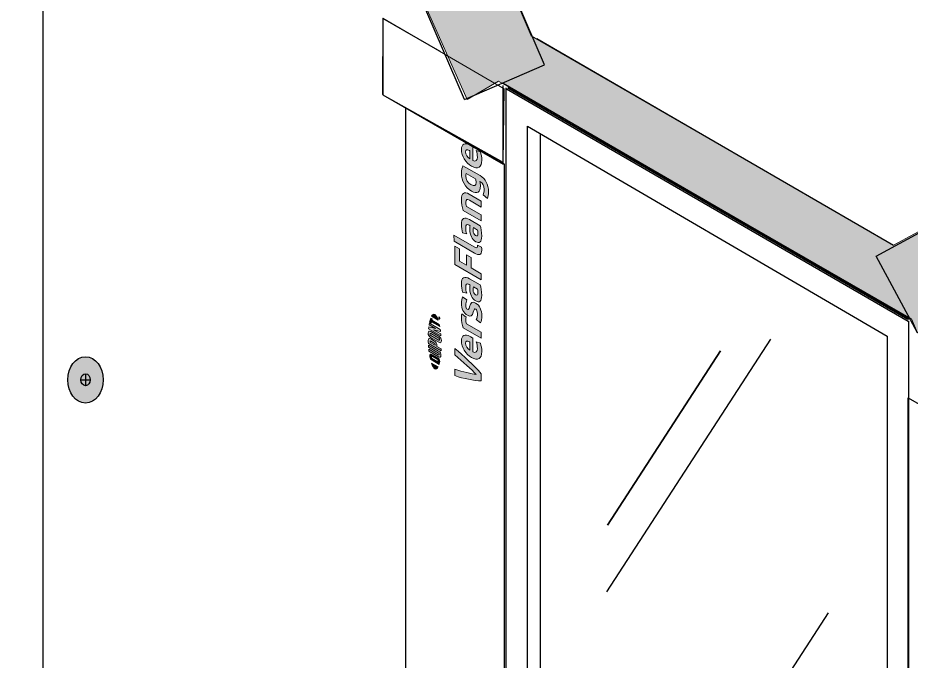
# Model space of a CAD drawing. Header units: inches. Extents: x -20.7 to 76.3, y -55.2 to 19.1.
# Drawn here: x 58.955 to 61.516, y -28.383 to -26.539 of the extents above; entities that cross this region are included whole.
import ezdxf

# ---------------------------------------------------------------- set-up
doc = ezdxf.new("R2010")
doc.units = ezdxf.units.IN
doc.header["$MEASUREMENT"] = 0
for name, pattern in [('AI-Linetype-0', [1.199738, 0.599869, -0.119974, 0.119974, -0.119974, 0.119974, -0.119974]), ('AI-Linetype-1', [1.199738, 0.599869, -0.119974, 0.119974, -0.119974, 0.119974, -0.119974]), ('AI-Linetype-42', [0.375113, 0.250075, -0.125038])]:
    doc.linetypes.add(name, pattern=pattern)
for name, color, linetype, lineweight in [('.ATI-HATCH', 7, 'Continuous', 0), ('G-ANNO-TTLB', 7, 'Continuous', 0), ('TYVEK', 7, 'Continuous', 0), ('wall scratch', 7, 'Continuous', 0)]:
    doc.layers.add(name, color=color, linetype=linetype, lineweight=lineweight)

# ---------------------------------------------------------------- blocks, each defined once
blk = doc.blocks.new('Block_51')
at = {"layer": 'TYVEK', "color": 2, "lineweight": 25, "true_color": 0xffff00}
for points in [[(60.1446, -26.6158)], [(61.7338, -27.5352)]]:
    blk.add_lwpolyline(points, dxfattribs=at)
blk = doc.blocks.new('Block_52')
at = {"layer": 'TYVEK', "color": 2, "lineweight": 25, "true_color": 0xffff00}
blk.add_lwpolyline([(60.3471, -26.998)], dxfattribs=at)
blk = doc.blocks.new('Block_53')
at = {"layer": 'TYVEK', "color": 1, "lineweight": 25, "true_color": 0xff0000}
blk.add_lwpolyline([(60.3499, -26.6633)], dxfattribs=at)
blk = doc.blocks.new('Block_56')
at = {"layer": 'TYVEK', "true_color": 0x18467f, "transparency": 33554687}
h = blk.add_hatch(color=156, dxfattribs=at)
h.dxf.hatch_style = 2
edge = h.paths.add_edge_path()
edge.add_spline(control_points=[(60.1403, -27.4141), (60.1405, -27.4128), (60.1408, -27.4115), (60.1411, -27.4103), (60.1411, -27.4103), (60.1646, -27.4238), (60.1646, -27.4238), (60.1643, -27.4224), (60.1637, -27.4197), (60.1633, -27.4178), (60.1633, -27.4178), (60.1422, -27.4056), (60.1422, -27.4056), (60.1425, -27.4042), (60.1429, -27.403), (60.1432, -27.4019), (60.1432, -27.4019), (60.1387, -27.3992), (60.1387, -27.3992), (60.1374, -27.4027), (60.1363, -27.4066), (60.1354, -27.4113), (60.1354, -27.4113), (60.1403, -27.4141), (60.1403, -27.4141)], knot_values=[0, 0, 0, 0, 1, 1, 1, 2, 2, 2, 3, 3, 3, 4, 4, 4, 5, 5, 5, 6, 6, 6, 7, 7, 7, 8, 8, 8, 8], degree=3, periodic=0)
h = blk.add_hatch(color=156, dxfattribs=at)
h.dxf.hatch_style = 2
edge = h.paths.add_edge_path()
edge.add_spline(control_points=[(60.1503, -27.389), (60.1538, -27.391), (60.1571, -27.3967), (60.1599, -27.4051), (60.1599, -27.4051), (60.1409, -27.3942), (60.1409, -27.3942), (60.1437, -27.389), (60.1469, -27.387), (60.1503, -27.389)], knot_values=[0, 0, 0, 0, 1, 1, 1, 2, 2, 2, 3, 3, 3, 3], degree=3, periodic=0)
edge.add_line((60.1503, -27.389), (60.1503, -27.389))
h = blk.add_hatch(color=156, dxfattribs=at)
h.dxf.hatch_style = 2
edge = h.paths.add_edge_path()
edge.add_spline(control_points=[(60.1618, -27.3987), (60.1618, -27.3987), (60.1618, -27.3981), (60.1618, -27.3981), (60.1618, -27.3981), (60.1631, -27.3979), (60.1631, -27.3979), (60.1631, -27.3979), (60.1618, -27.3962), (60.1618, -27.3962), (60.1618, -27.3962), (60.1618, -27.3956), (60.1618, -27.3956), (60.1618, -27.3956), (60.1645, -27.3972), (60.1645, -27.3972), (60.1645, -27.3972), (60.1645, -27.3977), (60.1645, -27.3977), (60.1645, -27.3977), (60.1626, -27.3966), (60.1626, -27.3966), (60.1626, -27.3966), (60.1639, -27.3983), (60.1639, -27.3983), (60.1639, -27.3983), (60.1639, -27.3984), (60.1639, -27.3984), (60.1639, -27.3984), (60.1626, -27.3986), (60.1626, -27.3986), (60.1626, -27.3986), (60.1645, -27.3997), (60.1645, -27.3997), (60.1645, -27.3997), (60.1645, -27.4003), (60.1645, -27.4003), (60.1645, -27.4003), (60.1618, -27.3987), (60.1618, -27.3987)], knot_values=[0, 0, 0, 0, 1, 1, 1, 2, 2, 2, 3, 3, 3, 4, 4, 4, 5, 5, 5, 6, 6, 6, 7, 7, 7, 8, 8, 8, 9, 9, 9, 10, 10, 10, 11, 11, 11, 12, 12, 12, 13, 13, 13, 13], degree=3, periodic=0)
edge = h.paths.add_edge_path()
edge.add_spline(control_points=[(60.1622, -27.4013), (60.1622, -27.4013), (60.1622, -27.4022), (60.1622, -27.4022), (60.1622, -27.4022), (60.1618, -27.4019), (60.1618, -27.4019), (60.1618, -27.4019), (60.1618, -27.3994), (60.1618, -27.3994), (60.1618, -27.3994), (60.1622, -27.3997), (60.1622, -27.3997), (60.1622, -27.3997), (60.1622, -27.4007), (60.1622, -27.4007), (60.1622, -27.4007), (60.1645, -27.402), (60.1645, -27.402), (60.1645, -27.402), (60.1645, -27.4026), (60.1645, -27.4026), (60.1645, -27.4026), (60.1622, -27.4013), (60.1622, -27.4013)], knot_values=[0, 0, 0, 0, 1, 1, 1, 2, 2, 2, 3, 3, 3, 4, 4, 4, 5, 5, 5, 6, 6, 6, 7, 7, 7, 8, 8, 8, 8], degree=3, periodic=0)
h = blk.add_hatch(color=156, dxfattribs=at)
h.dxf.hatch_style = 2
edge = h.paths.add_edge_path()
edge.add_spline(control_points=[(60.152, -27.4289), (60.152, -27.4289), (60.1333, -27.4247), (60.1333, -27.4247), (60.1331, -27.4264), (60.1329, -27.4284), (60.1327, -27.43), (60.1327, -27.43), (60.1681, -27.4504), (60.1681, -27.4504), (60.168, -27.4492), (60.1677, -27.446), (60.1675, -27.4444), (60.1675, -27.4444), (60.1467, -27.4328), (60.1467, -27.4328), (60.1467, -27.4328), (60.1667, -27.4374), (60.1667, -27.4374), (60.1665, -27.4358), (60.1662, -27.4334), (60.1659, -27.4319), (60.1659, -27.4319), (60.1349, -27.4139), (60.1349, -27.4139), (60.1346, -27.4153), (60.1342, -27.4177), (60.134, -27.4189), (60.134, -27.4189), (60.152, -27.4289), (60.152, -27.4289)], knot_values=[0, 0, 0, 0, 1, 1, 1, 2, 2, 2, 3, 3, 3, 4, 4, 4, 5, 5, 5, 6, 6, 6, 7, 7, 7, 8, 8, 8, 9, 9, 9, 10, 10, 10, 10], degree=3, periodic=0)
h = blk.add_hatch(color=156, dxfattribs=at)
h.dxf.hatch_style = 2
edge = h.paths.add_edge_path()
edge.add_spline(control_points=[(60.1619, -27.4571), (60.1633, -27.4579), (60.1641, -27.4589), (60.1642, -27.461), (60.1642, -27.4632), (60.1634, -27.4634), (60.1619, -27.4625), (60.1619, -27.4625), (60.1389, -27.4492), (60.1389, -27.4492), (60.1374, -27.4484), (60.1366, -27.4473), (60.1366, -27.4452), (60.1367, -27.4431), (60.1375, -27.443), (60.1389, -27.4438), (60.1389, -27.4438), (60.1619, -27.4571), (60.1619, -27.4571)], knot_values=[0, 0, 0, 0, 1, 1, 1, 2, 2, 2, 3, 3, 3, 4, 4, 4, 5, 5, 5, 6, 6, 6, 6], degree=3, periodic=0)
edge = h.paths.add_edge_path()
edge.add_spline(control_points=[(60.1315, -27.4422), (60.1313, -27.4475), (60.1334, -27.452), (60.1382, -27.4548), (60.1382, -27.4548), (60.1623, -27.4688), (60.1623, -27.4688), (60.1674, -27.4717), (60.1695, -27.47), (60.1693, -27.464), (60.1691, -27.4582), (60.1672, -27.4542), (60.1618, -27.451), (60.1618, -27.451), (60.1388, -27.4377), (60.1388, -27.4377), (60.1336, -27.4347), (60.1317, -27.4364), (60.1315, -27.4422)], knot_values=[0, 0, 0, 0, 1, 1, 1, 2, 2, 2, 3, 3, 3, 4, 4, 4, 5, 5, 5, 6, 6, 6, 6], degree=3, periodic=0)
edge.add_line((60.1315, -27.4422), (60.1315, -27.4422))
h = blk.add_hatch(color=156, dxfattribs=at)
h.dxf.hatch_style = 2
edge = h.paths.add_edge_path()
edge.add_spline(control_points=[(60.149, -27.4708), (60.1506, -27.4718), (60.1514, -27.4729), (60.1514, -27.4753), (60.1514, -27.4753), (60.1514, -27.4774), (60.1514, -27.4774), (60.1514, -27.4774), (60.1369, -27.469), (60.1369, -27.469), (60.1368, -27.468), (60.1368, -27.4675), (60.1368, -27.467), (60.1368, -27.4643), (60.1377, -27.4643), (60.1393, -27.4652), (60.1393, -27.4652), (60.149, -27.4708), (60.149, -27.4708)], knot_values=[0, 0, 0, 0, 1, 1, 1, 2, 2, 2, 3, 3, 3, 4, 4, 4, 5, 5, 5, 6, 6, 6, 6], degree=3, periodic=0)
edge = h.paths.add_edge_path()
edge.add_spline(control_points=[(60.1317, -27.4636), (60.1317, -27.4647), (60.1318, -27.4685), (60.132, -27.4721), (60.132, -27.4721), (60.1688, -27.4933), (60.1688, -27.4933), (60.1689, -27.4922), (60.169, -27.4892), (60.1691, -27.4875), (60.1691, -27.4875), (60.1565, -27.4803), (60.1565, -27.4803), (60.1565, -27.4803), (60.1565, -27.478), (60.1565, -27.478), (60.1565, -27.4718), (60.1541, -27.4678), (60.1494, -27.4651), (60.1494, -27.4651), (60.1386, -27.4588), (60.1386, -27.4588), (60.134, -27.4562), (60.1317, -27.4577), (60.1317, -27.4636)], knot_values=[0, 0, 0, 0, 1, 1, 1, 2, 2, 2, 3, 3, 3, 4, 4, 4, 5, 5, 5, 6, 6, 6, 7, 7, 7, 8, 8, 8, 8], degree=3, periodic=0)
edge.add_line((60.1317, -27.4636), (60.1317, -27.4636))
h = blk.add_hatch(color=156, dxfattribs=at)
h.dxf.hatch_style = 2
edge = h.paths.add_edge_path()
edge.add_spline(control_points=[(60.161, -27.4994), (60.1625, -27.5002), (60.1634, -27.5014), (60.1632, -27.5033), (60.163, -27.5052), (60.1622, -27.5053), (60.1605, -27.5043), (60.1605, -27.5043), (60.1331, -27.4885), (60.1331, -27.4885), (60.1333, -27.49), (60.1336, -27.4932), (60.1338, -27.4946), (60.1338, -27.4946), (60.1615, -27.5106), (60.1615, -27.5106), (60.1659, -27.5131), (60.1676, -27.5117), (60.1682, -27.5062), (60.1687, -27.5012), (60.1664, -27.4966), (60.1615, -27.4937), (60.1615, -27.4937), (60.1322, -27.4768), (60.1322, -27.4768), (60.1323, -27.478), (60.1326, -27.4818), (60.1327, -27.483), (60.1327, -27.483), (60.161, -27.4994), (60.161, -27.4994)], knot_values=[0, 0, 0, 0, 1, 1, 1, 2, 2, 2, 3, 3, 3, 4, 4, 4, 5, 5, 5, 6, 6, 6, 7, 7, 7, 8, 8, 8, 9, 9, 9, 10, 10, 10, 10], degree=3, periodic=0)
h = blk.add_hatch(color=156, dxfattribs=at)
h.dxf.hatch_style = 2
edge = h.paths.add_edge_path()
edge.add_spline(control_points=[(60.1581, -27.5182), (60.1596, -27.5191), (60.16, -27.5203), (60.16, -27.5215), (60.16, -27.5225), (60.1597, -27.5237), (60.1595, -27.5248), (60.1595, -27.5248), (60.1413, -27.5143), (60.1413, -27.5143), (60.1411, -27.5129), (60.1408, -27.5113), (60.1408, -27.5104), (60.1408, -27.5092), (60.1412, -27.5085), (60.1427, -27.5093), (60.1427, -27.5093), (60.1581, -27.5182), (60.1581, -27.5182)], knot_values=[0, 0, 0, 0, 1, 1, 1, 2, 2, 2, 3, 3, 3, 4, 4, 4, 5, 5, 5, 6, 6, 6, 6], degree=3, periodic=0)
edge = h.paths.add_edge_path()
edge.add_spline(control_points=[(60.136, -27.5069), (60.136, -27.5088), (60.1365, -27.5118), (60.1378, -27.5174), (60.1378, -27.5174), (60.163, -27.532), (60.163, -27.532), (60.1641, -27.5283), (60.1648, -27.5254), (60.1648, -27.5235), (60.1648, -27.5191), (60.1625, -27.5154), (60.1587, -27.5132), (60.1587, -27.5132), (60.1421, -27.5036), (60.1421, -27.5036), (60.1383, -27.5014), (60.136, -27.5025), (60.136, -27.5069)], knot_values=[0, 0, 0, 0, 1, 1, 1, 2, 2, 2, 3, 3, 3, 4, 4, 4, 5, 5, 5, 6, 6, 6, 6], degree=3, periodic=0)
edge.add_line((60.136, -27.5069), (60.136, -27.5069))
h = blk.add_hatch(color=156, dxfattribs=at)
h.dxf.hatch_style = 2
edge = h.paths.add_edge_path()
edge.add_spline(control_points=[(60.1503, -27.5446), (60.1538, -27.5466), (60.1571, -27.5446), (60.1599, -27.5395), (60.1599, -27.5395), (60.1409, -27.5286), (60.1409, -27.5286), (60.1437, -27.5369), (60.1469, -27.5426), (60.1503, -27.5446)], knot_values=[0, 0, 0, 0, 1, 1, 1, 2, 2, 2, 3, 3, 3, 3], degree=3, periodic=0)
edge.add_line((60.1503, -27.5446), (60.1503, -27.5446))
at = {"layer": 'TYVEK'}
for points, knots in [([(60.1403, -27.4141), (60.1405, -27.4128), (60.1408, -27.4115), (60.1411, -27.4103), (60.1411, -27.4103), (60.1646, -27.4238), (60.1646, -27.4238), (60.1643, -27.4224), (60.1637, -27.4197), (60.1633, -27.4178), (60.1633, -27.4178), (60.1422, -27.4056), (60.1422, -27.4056), (60.1425, -27.4042), (60.1429, -27.403), (60.1432, -27.4019), (60.1432, -27.4019), (60.1387, -27.3992), (60.1387, -27.3992), (60.1374, -27.4027), (60.1363, -27.4066), (60.1354, -27.4113), (60.1354, -27.4113), (60.1403, -27.4141), (60.1403, -27.4141)], [0, 0, 0, 0, 1, 1, 1, 2, 2, 2, 3, 3, 3, 4, 4, 4, 5, 5, 5, 6, 6, 6, 7, 7, 7, 8, 8, 8, 8]), ([(60.1503, -27.389), (60.1538, -27.391), (60.1571, -27.3967), (60.1599, -27.4051), (60.1599, -27.4051), (60.1409, -27.3942), (60.1409, -27.3942), (60.1437, -27.389), (60.1469, -27.387), (60.1503, -27.389)], [0, 0, 0, 0, 1, 1, 1, 2, 2, 2, 3, 3, 3, 3]), ([(60.1618, -27.3987), (60.1618, -27.3987), (60.1618, -27.3981), (60.1618, -27.3981), (60.1618, -27.3981), (60.1631, -27.3979), (60.1631, -27.3979), (60.1631, -27.3979), (60.1618, -27.3962), (60.1618, -27.3962), (60.1618, -27.3962), (60.1618, -27.3956), (60.1618, -27.3956), (60.1618, -27.3956), (60.1645, -27.3972), (60.1645, -27.3972), (60.1645, -27.3972), (60.1645, -27.3977), (60.1645, -27.3977), (60.1645, -27.3977), (60.1626, -27.3966), (60.1626, -27.3966), (60.1626, -27.3966), (60.1639, -27.3983), (60.1639, -27.3983), (60.1639, -27.3983), (60.1639, -27.3984), (60.1639, -27.3984), (60.1639, -27.3984), (60.1626, -27.3986), (60.1626, -27.3986), (60.1626, -27.3986), (60.1645, -27.3997), (60.1645, -27.3997), (60.1645, -27.3997), (60.1645, -27.4003), (60.1645, -27.4003), (60.1645, -27.4003), (60.1618, -27.3987), (60.1618, -27.3987)], [0, 0, 0, 0, 1, 1, 1, 2, 2, 2, 3, 3, 3, 4, 4, 4, 5, 5, 5, 6, 6, 6, 7, 7, 7, 8, 8, 8, 9, 9, 9, 10, 10, 10, 11, 11, 11, 12, 12, 12, 13, 13, 13, 13]), ([(60.1622, -27.4013), (60.1622, -27.4013), (60.1622, -27.4022), (60.1622, -27.4022), (60.1622, -27.4022), (60.1618, -27.4019), (60.1618, -27.4019), (60.1618, -27.4019), (60.1618, -27.3994), (60.1618, -27.3994), (60.1618, -27.3994), (60.1622, -27.3997), (60.1622, -27.3997), (60.1622, -27.3997), (60.1622, -27.4007), (60.1622, -27.4007), (60.1622, -27.4007), (60.1645, -27.402), (60.1645, -27.402), (60.1645, -27.402), (60.1645, -27.4026), (60.1645, -27.4026), (60.1645, -27.4026), (60.1622, -27.4013), (60.1622, -27.4013)], [0, 0, 0, 0, 1, 1, 1, 2, 2, 2, 3, 3, 3, 4, 4, 4, 5, 5, 5, 6, 6, 6, 7, 7, 7, 8, 8, 8, 8]), ([(60.152, -27.4289), (60.152, -27.4289), (60.1333, -27.4247), (60.1333, -27.4247), (60.1331, -27.4264), (60.1329, -27.4284), (60.1327, -27.43), (60.1327, -27.43), (60.1681, -27.4504), (60.1681, -27.4504), (60.168, -27.4492), (60.1677, -27.446), (60.1675, -27.4444), (60.1675, -27.4444), (60.1467, -27.4328), (60.1467, -27.4328), (60.1467, -27.4328), (60.1667, -27.4374), (60.1667, -27.4374), (60.1665, -27.4358), (60.1662, -27.4334), (60.1659, -27.4319), (60.1659, -27.4319), (60.1349, -27.4139), (60.1349, -27.4139), (60.1346, -27.4153), (60.1342, -27.4177), (60.134, -27.4189), (60.134, -27.4189), (60.152, -27.4289), (60.152, -27.4289)], [0, 0, 0, 0, 1, 1, 1, 2, 2, 2, 3, 3, 3, 4, 4, 4, 5, 5, 5, 6, 6, 6, 7, 7, 7, 8, 8, 8, 9, 9, 9, 10, 10, 10, 10]), ([(60.1315, -27.4422), (60.1313, -27.4475), (60.1334, -27.452), (60.1382, -27.4548), (60.1382, -27.4548), (60.1623, -27.4688), (60.1623, -27.4688), (60.1674, -27.4717), (60.1695, -27.47), (60.1693, -27.464), (60.1691, -27.4582), (60.1672, -27.4542), (60.1618, -27.451), (60.1618, -27.451), (60.1388, -27.4377), (60.1388, -27.4377), (60.1336, -27.4347), (60.1317, -27.4364), (60.1315, -27.4422)], [0, 0, 0, 0, 1, 1, 1, 2, 2, 2, 3, 3, 3, 4, 4, 4, 5, 5, 5, 6, 6, 6, 6]), ([(60.1619, -27.4571), (60.1633, -27.4579), (60.1641, -27.4589), (60.1642, -27.461), (60.1642, -27.4632), (60.1634, -27.4634), (60.1619, -27.4625), (60.1619, -27.4625), (60.1389, -27.4492), (60.1389, -27.4492), (60.1374, -27.4484), (60.1366, -27.4473), (60.1366, -27.4452), (60.1367, -27.4431), (60.1375, -27.443), (60.1389, -27.4438), (60.1389, -27.4438), (60.1619, -27.4571), (60.1619, -27.4571)], [0, 0, 0, 0, 1, 1, 1, 2, 2, 2, 3, 3, 3, 4, 4, 4, 5, 5, 5, 6, 6, 6, 6]), ([(60.1317, -27.4636), (60.1317, -27.4647), (60.1318, -27.4685), (60.132, -27.4721), (60.132, -27.4721), (60.1688, -27.4933), (60.1688, -27.4933), (60.1689, -27.4922), (60.169, -27.4892), (60.1691, -27.4875), (60.1691, -27.4875), (60.1565, -27.4803), (60.1565, -27.4803), (60.1565, -27.4803), (60.1565, -27.478), (60.1565, -27.478), (60.1565, -27.4718), (60.1541, -27.4678), (60.1494, -27.4651), (60.1494, -27.4651), (60.1386, -27.4588), (60.1386, -27.4588), (60.134, -27.4562), (60.1317, -27.4577), (60.1317, -27.4636)], [0, 0, 0, 0, 1, 1, 1, 2, 2, 2, 3, 3, 3, 4, 4, 4, 5, 5, 5, 6, 6, 6, 7, 7, 7, 8, 8, 8, 8]), ([(60.161, -27.4994), (60.1625, -27.5002), (60.1634, -27.5014), (60.1632, -27.5033), (60.163, -27.5052), (60.1622, -27.5053), (60.1605, -27.5043), (60.1605, -27.5043), (60.1331, -27.4885), (60.1331, -27.4885), (60.1333, -27.49), (60.1336, -27.4932), (60.1338, -27.4946), (60.1338, -27.4946), (60.1615, -27.5106), (60.1615, -27.5106), (60.1659, -27.5131), (60.1676, -27.5117), (60.1682, -27.5062), (60.1687, -27.5012), (60.1664, -27.4966), (60.1615, -27.4937), (60.1615, -27.4937), (60.1322, -27.4768), (60.1322, -27.4768), (60.1323, -27.478), (60.1326, -27.4818), (60.1327, -27.483), (60.1327, -27.483), (60.161, -27.4994), (60.161, -27.4994)], [0, 0, 0, 0, 1, 1, 1, 2, 2, 2, 3, 3, 3, 4, 4, 4, 5, 5, 5, 6, 6, 6, 7, 7, 7, 8, 8, 8, 9, 9, 9, 10, 10, 10, 10]), ([(60.149, -27.4708), (60.1506, -27.4718), (60.1514, -27.4729), (60.1514, -27.4753), (60.1514, -27.4753), (60.1514, -27.4774), (60.1514, -27.4774), (60.1514, -27.4774), (60.1369, -27.469), (60.1369, -27.469), (60.1368, -27.468), (60.1368, -27.4675), (60.1368, -27.467), (60.1368, -27.4643), (60.1377, -27.4643), (60.1393, -27.4652), (60.1393, -27.4652), (60.149, -27.4708), (60.149, -27.4708)], [0, 0, 0, 0, 1, 1, 1, 2, 2, 2, 3, 3, 3, 4, 4, 4, 5, 5, 5, 6, 6, 6, 6]), ([(60.136, -27.5069), (60.136, -27.5088), (60.1365, -27.5118), (60.1378, -27.5174), (60.1378, -27.5174), (60.163, -27.532), (60.163, -27.532), (60.1641, -27.5283), (60.1648, -27.5254), (60.1648, -27.5235), (60.1648, -27.5191), (60.1625, -27.5154), (60.1587, -27.5132), (60.1587, -27.5132), (60.1421, -27.5036), (60.1421, -27.5036), (60.1383, -27.5014), (60.136, -27.5025), (60.136, -27.5069)], [0, 0, 0, 0, 1, 1, 1, 2, 2, 2, 3, 3, 3, 4, 4, 4, 5, 5, 5, 6, 6, 6, 6]), ([(60.1581, -27.5182), (60.1596, -27.5191), (60.16, -27.5203), (60.16, -27.5215), (60.16, -27.5225), (60.1597, -27.5237), (60.1595, -27.5248), (60.1595, -27.5248), (60.1413, -27.5143), (60.1413, -27.5143), (60.1411, -27.5129), (60.1408, -27.5113), (60.1408, -27.5104), (60.1408, -27.5092), (60.1412, -27.5085), (60.1427, -27.5093), (60.1427, -27.5093), (60.1581, -27.5182), (60.1581, -27.5182)], [0, 0, 0, 0, 1, 1, 1, 2, 2, 2, 3, 3, 3, 4, 4, 4, 5, 5, 5, 6, 6, 6, 6]), ([(60.1503, -27.5446), (60.1538, -27.5466), (60.1571, -27.5446), (60.1599, -27.5395), (60.1599, -27.5395), (60.1409, -27.5286), (60.1409, -27.5286), (60.1437, -27.5369), (60.1469, -27.5426), (60.1503, -27.5446)], [0, 0, 0, 0, 1, 1, 1, 2, 2, 2, 3, 3, 3, 3])]:
    blk.add_open_spline(points, degree=3, knots=knots, dxfattribs=at)
blk = doc.blocks.new('Block_58')
at = {"layer": 'TYVEK', "true_color": 0x18467f, "transparency": 33554687}
h = blk.add_hatch(color=156, dxfattribs=at)
h.dxf.hatch_style = 2
edge = h.paths.add_edge_path()
edge.add_spline(control_points=[(60.2507, -26.9429), (60.2507, -26.9429), (60.2507, -26.9192), (60.2507, -26.9192), (60.2507, -26.9192), (60.2494, -26.9184), (60.2494, -26.9184), (60.2433, -26.9149), (60.2388, -26.9161), (60.2388, -26.9229), (60.2388, -26.9302), (60.2433, -26.9375), (60.2507, -26.9429)], knot_values=[0, 0, 0, 0, 1, 1, 1, 2, 2, 2, 3, 3, 3, 4, 4, 4, 4], degree=3, periodic=0)
edge = h.paths.add_edge_path()
edge.add_spline(control_points=[(60.2814, -26.9228), (60.2836, -26.9296), (60.2851, -26.9385), (60.2851, -26.9468), (60.2851, -26.9669), (60.274, -26.9742), (60.2559, -26.9638), (60.2386, -26.9538), (60.2268, -26.9344), (60.2268, -26.916), (60.2268, -26.8997), (60.237, -26.8948), (60.2516, -26.9032), (60.2548, -26.9051), (60.2577, -26.907), (60.2598, -26.9085), (60.2598, -26.9085), (60.2598, -26.9479), (60.2598, -26.9479), (60.2685, -26.9513), (60.2725, -26.9477), (60.2725, -26.9377), (60.2725, -26.9316), (60.2713, -26.9251), (60.2693, -26.9186), (60.2693, -26.9186), (60.2814, -26.9228), (60.2814, -26.9228)], knot_values=[0, 0, 0, 0, 1, 1, 1, 2, 2, 2, 3, 3, 3, 4, 4, 4, 5, 5, 5, 6, 6, 6, 7, 7, 7, 8, 8, 8, 9, 9, 9, 9], degree=3, periodic=0)
h = blk.add_hatch(color=156, dxfattribs=at)
h.dxf.hatch_style = 2
edge = h.paths.add_edge_path()
edge.add_spline(control_points=[(60.2688, -27.0102), (60.2688, -27.0068), (60.268, -27.0034), (60.2669, -27.0002), (60.2669, -27.0002), (60.2405, -26.9849), (60.2405, -26.9849), (60.2398, -26.9869), (60.2393, -26.9893), (60.2393, -26.9921), (60.2393, -27.0023), (60.2451, -27.0116), (60.2541, -27.0167), (60.2631, -27.022), (60.2688, -27.0199), (60.2688, -27.0102)], knot_values=[0, 0, 0, 0, 1, 1, 1, 2, 2, 2, 3, 3, 3, 4, 4, 4, 5, 5, 5, 5], degree=3, periodic=0)
edge = h.paths.add_edge_path()
edge.add_spline(control_points=[(60.3045, -27.0364), (60.3045, -27.0458), (60.3035, -27.0509), (60.3011, -27.0563), (60.3011, -27.0563), (60.2892, -27.0458), (60.2892, -27.0458), (60.2911, -27.0416), (60.292, -27.0364), (60.292, -27.0301), (60.292, -27.0205), (60.2885, -27.0126), (60.2818, -27.0088), (60.2818, -27.0088), (60.2793, -27.0074), (60.2793, -27.0074), (60.2806, -27.012), (60.2813, -27.0164), (60.2813, -27.0202), (60.2813, -27.0387), (60.2718, -27.0446), (60.2554, -27.0351), (60.2378, -27.025), (60.2268, -27.005), (60.2268, -26.9849), (60.2268, -26.9751), (60.229, -26.9668), (60.2312, -26.9625), (60.2312, -26.9625), (60.2803, -26.9908), (60.2803, -26.9908), (60.2957, -26.9997), (60.3045, -27.0169), (60.3045, -27.0364)], knot_values=[0, 0, 0, 0, 1, 1, 1, 2, 2, 2, 3, 3, 3, 4, 4, 4, 5, 5, 5, 6, 6, 6, 7, 7, 7, 8, 8, 8, 9, 9, 9, 10, 10, 10, 11, 11, 11, 11], degree=3, periodic=0)
h = blk.add_hatch(color=156, dxfattribs=at)
h.dxf.hatch_style = 2
edge = h.paths.add_edge_path()
edge.add_spline(control_points=[(60.2838, -27.1207), (60.2838, -27.1207), (60.2316, -27.0905), (60.2316, -27.0905), (60.2287, -27.081), (60.2268, -27.0692), (60.2268, -27.0596), (60.2268, -27.0413), (60.2347, -27.0354), (60.2492, -27.0437), (60.2492, -27.0437), (60.2838, -27.0637), (60.2838, -27.0637), (60.2838, -27.0637), (60.2838, -27.081), (60.2838, -27.081), (60.2838, -27.081), (60.2503, -27.0616), (60.2503, -27.0616), (60.2427, -27.0573), (60.2393, -27.0592), (60.2393, -27.0669), (60.2393, -27.0709), (60.2399, -27.075), (60.2412, -27.079), (60.2412, -27.079), (60.2838, -27.1036), (60.2838, -27.1036), (60.2838, -27.1036), (60.2838, -27.1207), (60.2838, -27.1207)], knot_values=[0, 0, 0, 0, 1, 1, 1, 2, 2, 2, 3, 3, 3, 4, 4, 4, 5, 5, 5, 6, 6, 6, 7, 7, 7, 8, 8, 8, 9, 9, 9, 10, 10, 10, 10], degree=3, periodic=0)
h = blk.add_hatch(color=156, dxfattribs=at)
h.dxf.hatch_style = 2
edge = h.paths.add_edge_path()
edge.add_spline(control_points=[(60.2728, -27.1468), (60.2728, -27.1468), (60.2611, -27.14), (60.2611, -27.14), (60.2606, -27.1426), (60.2603, -27.1454), (60.2603, -27.1484), (60.2603, -27.1541), (60.2622, -27.1598), (60.2674, -27.1627), (60.2719, -27.1654), (60.2743, -27.163), (60.2743, -27.1564), (60.2743, -27.1526), (60.2737, -27.1491), (60.2728, -27.1468)], knot_values=[0, 0, 0, 0, 1, 1, 1, 2, 2, 2, 3, 3, 3, 4, 4, 4, 5, 5, 5, 5], degree=3, periodic=0)
edge = h.paths.add_edge_path()
edge.add_spline(control_points=[(60.2851, -27.1643), (60.2851, -27.1814), (60.2778, -27.1858), (60.268, -27.1802), (60.2572, -27.174), (60.2509, -27.1602), (60.2508, -27.1452), (60.2508, -27.1417), (60.2512, -27.1374), (60.2517, -27.1346), (60.2517, -27.1346), (60.2491, -27.1331), (60.2491, -27.1331), (60.2424, -27.1292), (60.2393, -27.1318), (60.2393, -27.1401), (60.2393, -27.1456), (60.24, -27.1519), (60.2419, -27.1581), (60.2419, -27.1581), (60.2301, -27.1544), (60.2301, -27.1544), (60.2282, -27.1479), (60.2268, -27.1386), (60.2268, -27.131), (60.2268, -27.1126), (60.2353, -27.1084), (60.25, -27.1169), (60.25, -27.1169), (60.2803, -27.1344), (60.2803, -27.1344), (60.2826, -27.1408), (60.2851, -27.1519), (60.2851, -27.1643)], knot_values=[0, 0, 0, 0, 1, 1, 1, 2, 2, 2, 3, 3, 3, 4, 4, 4, 5, 5, 5, 6, 6, 6, 7, 7, 7, 8, 8, 8, 9, 9, 9, 10, 10, 10, 11, 11, 11, 11], degree=3, periodic=0)
h = blk.add_hatch(color=156, dxfattribs=at)
h.dxf.hatch_style = 2
edge = h.paths.add_edge_path()
edge.add_spline(control_points=[(60.2636, -27.1954), (60.2695, -27.1988), (60.2727, -27.1989), (60.2727, -27.1939), (60.2727, -27.1926), (60.2726, -27.1913), (60.2724, -27.1901), (60.2724, -27.1901), (60.2842, -27.1957), (60.2842, -27.1957), (60.2847, -27.1983), (60.2851, -27.2024), (60.2851, -27.2049), (60.2851, -27.2193), (60.2769, -27.2203), (60.2639, -27.2128), (60.2639, -27.2128), (60.2057, -27.1792), (60.2057, -27.1792), (60.2057, -27.1792), (60.2049, -27.1615), (60.2049, -27.1615), (60.2049, -27.1615), (60.2636, -27.1954), (60.2636, -27.1954)], knot_values=[0, 0, 0, 0, 1, 1, 1, 2, 2, 2, 3, 3, 3, 4, 4, 4, 5, 5, 5, 6, 6, 6, 7, 7, 7, 8, 8, 8, 8], degree=3, periodic=0)
h = blk.add_hatch(color=156, dxfattribs=at)
h.dxf.hatch_style = 2
edge = h.paths.add_edge_path()
edge.add_spline(control_points=[(60.2838, -27.2899), (60.2838, -27.2899), (60.2076, -27.2459), (60.2076, -27.2459), (60.2076, -27.2459), (60.2076, -27.1927), (60.2076, -27.1927), (60.2076, -27.1927), (60.2209, -27.2004), (60.2209, -27.2004), (60.2209, -27.2004), (60.2209, -27.2357), (60.2209, -27.2357), (60.2209, -27.2357), (60.2415, -27.2477), (60.2415, -27.2477), (60.2415, -27.2477), (60.2415, -27.218), (60.2415, -27.218), (60.2415, -27.218), (60.2548, -27.2256), (60.2548, -27.2256), (60.2548, -27.2256), (60.2548, -27.2553), (60.2548, -27.2553), (60.2548, -27.2553), (60.2838, -27.2721), (60.2838, -27.2721), (60.2838, -27.2721), (60.2838, -27.2899), (60.2838, -27.2899)], knot_values=[0, 0, 0, 0, 1, 1, 1, 2, 2, 2, 3, 3, 3, 4, 4, 4, 5, 5, 5, 6, 6, 6, 7, 7, 7, 8, 8, 8, 9, 9, 9, 10, 10, 10, 10], degree=3, periodic=0)
h = blk.add_hatch(color=156, dxfattribs=at)
h.dxf.hatch_style = 2
edge = h.paths.add_edge_path()
edge.add_spline(control_points=[(60.2728, -27.3168), (60.2728, -27.3168), (60.2611, -27.31), (60.2611, -27.31), (60.2606, -27.3126), (60.2603, -27.3154), (60.2603, -27.3184), (60.2603, -27.3241), (60.2622, -27.3298), (60.2674, -27.3327), (60.2719, -27.3354), (60.2743, -27.333), (60.2743, -27.3264), (60.2743, -27.3226), (60.2737, -27.3191), (60.2728, -27.3168)], knot_values=[0, 0, 0, 0, 1, 1, 1, 2, 2, 2, 3, 3, 3, 4, 4, 4, 5, 5, 5, 5], degree=3, periodic=0)
edge = h.paths.add_edge_path()
edge.add_spline(control_points=[(60.2851, -27.3344), (60.2851, -27.3515), (60.2778, -27.3559), (60.268, -27.3502), (60.2572, -27.344), (60.2509, -27.3302), (60.2508, -27.3152), (60.2508, -27.3117), (60.2512, -27.3074), (60.2517, -27.3046), (60.2517, -27.3046), (60.2491, -27.3031), (60.2491, -27.3031), (60.2424, -27.2992), (60.2393, -27.3018), (60.2393, -27.3101), (60.2393, -27.3156), (60.24, -27.3219), (60.2419, -27.3281), (60.2419, -27.3281), (60.2301, -27.3245), (60.2301, -27.3245), (60.2282, -27.318), (60.2268, -27.3086), (60.2268, -27.301), (60.2268, -27.2826), (60.2353, -27.2784), (60.25, -27.2869), (60.25, -27.2869), (60.2803, -27.3044), (60.2803, -27.3044), (60.2826, -27.3108), (60.2851, -27.3219), (60.2851, -27.3344)], knot_values=[0, 0, 0, 0, 1, 1, 1, 2, 2, 2, 3, 3, 3, 4, 4, 4, 5, 5, 5, 6, 6, 6, 7, 7, 7, 8, 8, 8, 9, 9, 9, 10, 10, 10, 11, 11, 11, 11], degree=3, periodic=0)
h = blk.add_hatch(color=156, dxfattribs=at)
h.dxf.hatch_style = 2
edge = h.paths.add_edge_path()
edge.add_spline(control_points=[(60.2422, -27.3472), (60.2407, -27.352), (60.2393, -27.3568), (60.2393, -27.3628), (60.2393, -27.3681), (60.2406, -27.3723), (60.2437, -27.3741), (60.247, -27.376), (60.248, -27.3737), (60.2498, -27.3673), (60.2533, -27.3548), (60.2576, -27.3505), (60.2676, -27.3563), (60.2793, -27.3631), (60.2851, -27.3774), (60.2851, -27.3927), (60.2851, -27.4006), (60.2837, -27.4087), (60.2815, -27.4132), (60.2815, -27.4132), (60.2692, -27.4037), (60.2692, -27.4037), (60.2711, -27.3993), (60.2727, -27.3932), (60.2727, -27.3859), (60.2727, -27.3801), (60.2709, -27.3751), (60.2679, -27.3734), (60.2643, -27.3713), (60.2633, -27.3738), (60.2608, -27.3826), (60.2582, -27.3926), (60.2535, -27.3968), (60.2441, -27.3913), (60.2329, -27.3849), (60.2268, -27.3722), (60.2268, -27.357), (60.2268, -27.3499), (60.2282, -27.3425), (60.23, -27.3383), (60.23, -27.3383), (60.2422, -27.3472), (60.2422, -27.3472)], knot_values=[0, 0, 0, 0, 1, 1, 1, 2, 2, 2, 3, 3, 3, 4, 4, 4, 5, 5, 5, 6, 6, 6, 7, 7, 7, 8, 8, 8, 9, 9, 9, 10, 10, 10, 11, 11, 11, 12, 12, 12, 13, 13, 13, 14, 14, 14, 14], degree=3, periodic=0)
h = blk.add_hatch(color=156, dxfattribs=at)
h.dxf.hatch_style = 2
edge = h.paths.add_edge_path()
edge.add_spline(control_points=[(60.2268, -27.3982), (60.2268, -27.3937), (60.2273, -27.3897), (60.2278, -27.3875), (60.2278, -27.3875), (60.2401, -27.3971), (60.2401, -27.3971), (60.2395, -27.3989), (60.2393, -27.4014), (60.2393, -27.404), (60.2393, -27.4086), (60.24, -27.4122), (60.2411, -27.4154), (60.2411, -27.4154), (60.2838, -27.4401), (60.2838, -27.4401), (60.2838, -27.4401), (60.2838, -27.4573), (60.2838, -27.4573), (60.2838, -27.4573), (60.2316, -27.4272), (60.2316, -27.4272), (60.2287, -27.4188), (60.2268, -27.4072), (60.2268, -27.3982)], knot_values=[0, 0, 0, 0, 1, 1, 1, 2, 2, 2, 3, 3, 3, 4, 4, 4, 5, 5, 5, 6, 6, 6, 7, 7, 7, 8, 8, 8, 8], degree=3, periodic=0)
h = blk.add_hatch(color=156, dxfattribs=at)
h.dxf.hatch_style = 2
edge = h.paths.add_edge_path()
edge.add_spline(control_points=[(60.2507, -27.4915), (60.2507, -27.4915), (60.2507, -27.4678), (60.2507, -27.4678), (60.2507, -27.4678), (60.2494, -27.467), (60.2494, -27.467), (60.2433, -27.4635), (60.2388, -27.4647), (60.2388, -27.4715), (60.2388, -27.4788), (60.2433, -27.4861), (60.2507, -27.4915)], knot_values=[0, 0, 0, 0, 1, 1, 1, 2, 2, 2, 3, 3, 3, 4, 4, 4, 4], degree=3, periodic=0)
edge = h.paths.add_edge_path()
edge.add_spline(control_points=[(60.2814, -27.4714), (60.2836, -27.4781), (60.2851, -27.4871), (60.2851, -27.4954), (60.2851, -27.5155), (60.274, -27.5228), (60.2559, -27.5124), (60.2386, -27.5024), (60.2268, -27.483), (60.2268, -27.4646), (60.2268, -27.4483), (60.237, -27.4434), (60.2516, -27.4518), (60.2548, -27.4537), (60.2577, -27.4556), (60.2598, -27.4571), (60.2598, -27.4571), (60.2598, -27.4965), (60.2598, -27.4965), (60.2685, -27.4999), (60.2725, -27.4963), (60.2725, -27.4863), (60.2725, -27.4802), (60.2713, -27.4737), (60.2693, -27.4672), (60.2693, -27.4672), (60.2814, -27.4714), (60.2814, -27.4714)], knot_values=[0, 0, 0, 0, 1, 1, 1, 2, 2, 2, 3, 3, 3, 4, 4, 4, 5, 5, 5, 6, 6, 6, 7, 7, 7, 8, 8, 8, 9, 9, 9, 9], degree=3, periodic=0)
h = blk.add_hatch(color=156, dxfattribs=at)
h.dxf.hatch_style = 2
edge = h.paths.add_edge_path()
edge.add_spline(control_points=[(60.2838, -27.5793), (60.262, -27.5787), (60.2336, -27.573), (60.2076, -27.5642), (60.2076, -27.5642), (60.2076, -27.5457), (60.2076, -27.5457), (60.231, -27.5534), (60.2559, -27.5593), (60.2689, -27.5607), (60.2559, -27.5469), (60.231, -27.5241), (60.2076, -27.5047), (60.2076, -27.5047), (60.2076, -27.4862), (60.2076, -27.4862), (60.2336, -27.5075), (60.262, -27.5346), (60.2838, -27.5592), (60.2838, -27.5592), (60.2838, -27.5793), (60.2838, -27.5793)], knot_values=[0, 0, 0, 0, 1, 1, 1, 2, 2, 2, 3, 3, 3, 4, 4, 4, 5, 5, 5, 6, 6, 6, 7, 7, 7, 7], degree=3, periodic=0)
at = {"layer": 'TYVEK'}
for points, knots in [([(60.2814, -26.9228), (60.2836, -26.9296), (60.2851, -26.9385), (60.2851, -26.9468), (60.2851, -26.9669), (60.274, -26.9742), (60.2559, -26.9638), (60.2386, -26.9538), (60.2268, -26.9344), (60.2268, -26.916), (60.2268, -26.8997), (60.237, -26.8948), (60.2516, -26.9032), (60.2548, -26.9051), (60.2577, -26.907), (60.2598, -26.9085), (60.2598, -26.9085), (60.2598, -26.9479), (60.2598, -26.9479), (60.2685, -26.9513), (60.2725, -26.9477), (60.2725, -26.9377), (60.2725, -26.9316), (60.2713, -26.9251), (60.2693, -26.9186), (60.2693, -26.9186), (60.2814, -26.9228), (60.2814, -26.9228)], [0, 0, 0, 0, 1, 1, 1, 2, 2, 2, 3, 3, 3, 4, 4, 4, 5, 5, 5, 6, 6, 6, 7, 7, 7, 8, 8, 8, 9, 9, 9, 9]), ([(60.2507, -26.9429), (60.2507, -26.9429), (60.2507, -26.9192), (60.2507, -26.9192), (60.2507, -26.9192), (60.2494, -26.9184), (60.2494, -26.9184), (60.2433, -26.9149), (60.2388, -26.9161), (60.2388, -26.9229), (60.2388, -26.9302), (60.2433, -26.9375), (60.2507, -26.9429)], [0, 0, 0, 0, 1, 1, 1, 2, 2, 2, 3, 3, 3, 4, 4, 4, 4]), ([(60.3045, -27.0364), (60.3045, -27.0458), (60.3035, -27.0509), (60.3011, -27.0563), (60.3011, -27.0563), (60.2892, -27.0458), (60.2892, -27.0458), (60.2911, -27.0416), (60.292, -27.0364), (60.292, -27.0301), (60.292, -27.0205), (60.2885, -27.0126), (60.2818, -27.0088), (60.2818, -27.0088), (60.2793, -27.0074), (60.2793, -27.0074), (60.2806, -27.012), (60.2813, -27.0164), (60.2813, -27.0202), (60.2813, -27.0387), (60.2718, -27.0446), (60.2554, -27.0351), (60.2378, -27.025), (60.2268, -27.005), (60.2268, -26.9849), (60.2268, -26.9751), (60.229, -26.9668), (60.2312, -26.9625), (60.2312, -26.9625), (60.2803, -26.9908), (60.2803, -26.9908), (60.2957, -26.9997), (60.3045, -27.0169), (60.3045, -27.0364)], [0, 0, 0, 0, 1, 1, 1, 2, 2, 2, 3, 3, 3, 4, 4, 4, 5, 5, 5, 6, 6, 6, 7, 7, 7, 8, 8, 8, 9, 9, 9, 10, 10, 10, 11, 11, 11, 11]), ([(60.2688, -27.0102), (60.2688, -27.0068), (60.268, -27.0034), (60.2669, -27.0002), (60.2669, -27.0002), (60.2405, -26.9849), (60.2405, -26.9849), (60.2398, -26.9869), (60.2393, -26.9893), (60.2393, -26.9921), (60.2393, -27.0023), (60.2451, -27.0116), (60.2541, -27.0167), (60.2631, -27.022), (60.2688, -27.0199), (60.2688, -27.0102)], [0, 0, 0, 0, 1, 1, 1, 2, 2, 2, 3, 3, 3, 4, 4, 4, 5, 5, 5, 5]), ([(60.2838, -27.1207), (60.2838, -27.1207), (60.2316, -27.0905), (60.2316, -27.0905), (60.2287, -27.081), (60.2268, -27.0692), (60.2268, -27.0596), (60.2268, -27.0413), (60.2347, -27.0354), (60.2492, -27.0437), (60.2492, -27.0437), (60.2838, -27.0637), (60.2838, -27.0637), (60.2838, -27.0637), (60.2838, -27.081), (60.2838, -27.081), (60.2838, -27.081), (60.2503, -27.0616), (60.2503, -27.0616), (60.2427, -27.0573), (60.2393, -27.0592), (60.2393, -27.0669), (60.2393, -27.0709), (60.2399, -27.075), (60.2412, -27.079), (60.2412, -27.079), (60.2838, -27.1036), (60.2838, -27.1036), (60.2838, -27.1036), (60.2838, -27.1207), (60.2838, -27.1207)], [0, 0, 0, 0, 1, 1, 1, 2, 2, 2, 3, 3, 3, 4, 4, 4, 5, 5, 5, 6, 6, 6, 7, 7, 7, 8, 8, 8, 9, 9, 9, 10, 10, 10, 10]), ([(60.2851, -27.1643), (60.2851, -27.1814), (60.2778, -27.1858), (60.268, -27.1802), (60.2572, -27.174), (60.2509, -27.1602), (60.2508, -27.1452), (60.2508, -27.1417), (60.2512, -27.1374), (60.2517, -27.1346), (60.2517, -27.1346), (60.2491, -27.1331), (60.2491, -27.1331), (60.2424, -27.1292), (60.2393, -27.1318), (60.2393, -27.1401), (60.2393, -27.1456), (60.24, -27.1519), (60.2419, -27.1581), (60.2419, -27.1581), (60.2301, -27.1544), (60.2301, -27.1544), (60.2282, -27.1479), (60.2268, -27.1386), (60.2268, -27.131), (60.2268, -27.1126), (60.2353, -27.1084), (60.25, -27.1169), (60.25, -27.1169), (60.2803, -27.1344), (60.2803, -27.1344), (60.2826, -27.1408), (60.2851, -27.1519), (60.2851, -27.1643)], [0, 0, 0, 0, 1, 1, 1, 2, 2, 2, 3, 3, 3, 4, 4, 4, 5, 5, 5, 6, 6, 6, 7, 7, 7, 8, 8, 8, 9, 9, 9, 10, 10, 10, 11, 11, 11, 11]), ([(60.2728, -27.1468), (60.2728, -27.1468), (60.2611, -27.14), (60.2611, -27.14), (60.2606, -27.1426), (60.2603, -27.1454), (60.2603, -27.1484), (60.2603, -27.1541), (60.2622, -27.1598), (60.2674, -27.1627), (60.2719, -27.1654), (60.2743, -27.163), (60.2743, -27.1564), (60.2743, -27.1526), (60.2737, -27.1491), (60.2728, -27.1468)], [0, 0, 0, 0, 1, 1, 1, 2, 2, 2, 3, 3, 3, 4, 4, 4, 5, 5, 5, 5]), ([(60.2636, -27.1954), (60.2695, -27.1988), (60.2727, -27.1989), (60.2727, -27.1939), (60.2727, -27.1926), (60.2726, -27.1913), (60.2724, -27.1901), (60.2724, -27.1901), (60.2842, -27.1957), (60.2842, -27.1957), (60.2847, -27.1983), (60.2851, -27.2024), (60.2851, -27.2049), (60.2851, -27.2193), (60.2769, -27.2203), (60.2639, -27.2128), (60.2639, -27.2128), (60.2057, -27.1792), (60.2057, -27.1792), (60.2057, -27.1792), (60.2049, -27.1615), (60.2049, -27.1615), (60.2049, -27.1615), (60.2636, -27.1954), (60.2636, -27.1954)], [0, 0, 0, 0, 1, 1, 1, 2, 2, 2, 3, 3, 3, 4, 4, 4, 5, 5, 5, 6, 6, 6, 7, 7, 7, 8, 8, 8, 8]), ([(60.2838, -27.2899), (60.2838, -27.2899), (60.2076, -27.2459), (60.2076, -27.2459), (60.2076, -27.2459), (60.2076, -27.1927), (60.2076, -27.1927), (60.2076, -27.1927), (60.2209, -27.2004), (60.2209, -27.2004), (60.2209, -27.2004), (60.2209, -27.2357), (60.2209, -27.2357), (60.2209, -27.2357), (60.2415, -27.2477), (60.2415, -27.2477), (60.2415, -27.2477), (60.2415, -27.218), (60.2415, -27.218), (60.2415, -27.218), (60.2548, -27.2256), (60.2548, -27.2256), (60.2548, -27.2256), (60.2548, -27.2553), (60.2548, -27.2553), (60.2548, -27.2553), (60.2838, -27.2721), (60.2838, -27.2721), (60.2838, -27.2721), (60.2838, -27.2899), (60.2838, -27.2899)], [0, 0, 0, 0, 1, 1, 1, 2, 2, 2, 3, 3, 3, 4, 4, 4, 5, 5, 5, 6, 6, 6, 7, 7, 7, 8, 8, 8, 9, 9, 9, 10, 10, 10, 10]), ([(60.2851, -27.3344), (60.2851, -27.3515), (60.2778, -27.3559), (60.268, -27.3502), (60.2572, -27.344), (60.2509, -27.3302), (60.2508, -27.3152), (60.2508, -27.3117), (60.2512, -27.3074), (60.2517, -27.3046), (60.2517, -27.3046), (60.2491, -27.3031), (60.2491, -27.3031), (60.2424, -27.2992), (60.2393, -27.3018), (60.2393, -27.3101), (60.2393, -27.3156), (60.24, -27.3219), (60.2419, -27.3281), (60.2419, -27.3281), (60.2301, -27.3245), (60.2301, -27.3245), (60.2282, -27.318), (60.2268, -27.3086), (60.2268, -27.301), (60.2268, -27.2826), (60.2353, -27.2784), (60.25, -27.2869), (60.25, -27.2869), (60.2803, -27.3044), (60.2803, -27.3044), (60.2826, -27.3108), (60.2851, -27.3219), (60.2851, -27.3344)], [0, 0, 0, 0, 1, 1, 1, 2, 2, 2, 3, 3, 3, 4, 4, 4, 5, 5, 5, 6, 6, 6, 7, 7, 7, 8, 8, 8, 9, 9, 9, 10, 10, 10, 11, 11, 11, 11]), ([(60.2728, -27.3168), (60.2728, -27.3168), (60.2611, -27.31), (60.2611, -27.31), (60.2606, -27.3126), (60.2603, -27.3154), (60.2603, -27.3184), (60.2603, -27.3241), (60.2622, -27.3298), (60.2674, -27.3327), (60.2719, -27.3354), (60.2743, -27.333), (60.2743, -27.3264), (60.2743, -27.3226), (60.2737, -27.3191), (60.2728, -27.3168)], [0, 0, 0, 0, 1, 1, 1, 2, 2, 2, 3, 3, 3, 4, 4, 4, 5, 5, 5, 5]), ([(60.2422, -27.3472), (60.2407, -27.352), (60.2393, -27.3568), (60.2393, -27.3628), (60.2393, -27.3681), (60.2406, -27.3723), (60.2437, -27.3741), (60.247, -27.376), (60.248, -27.3737), (60.2498, -27.3673), (60.2533, -27.3548), (60.2576, -27.3505), (60.2676, -27.3563), (60.2793, -27.3631), (60.2851, -27.3774), (60.2851, -27.3927), (60.2851, -27.4006), (60.2837, -27.4087), (60.2815, -27.4132), (60.2815, -27.4132), (60.2692, -27.4037), (60.2692, -27.4037), (60.2711, -27.3993), (60.2727, -27.3932), (60.2727, -27.3859), (60.2727, -27.3801), (60.2709, -27.3751), (60.2679, -27.3734), (60.2643, -27.3713), (60.2633, -27.3738), (60.2608, -27.3826), (60.2582, -27.3926), (60.2535, -27.3968), (60.2441, -27.3913), (60.2329, -27.3849), (60.2268, -27.3722), (60.2268, -27.357), (60.2268, -27.3499), (60.2282, -27.3425), (60.23, -27.3383), (60.23, -27.3383), (60.2422, -27.3472), (60.2422, -27.3472)], [0, 0, 0, 0, 1, 1, 1, 2, 2, 2, 3, 3, 3, 4, 4, 4, 5, 5, 5, 6, 6, 6, 7, 7, 7, 8, 8, 8, 9, 9, 9, 10, 10, 10, 11, 11, 11, 12, 12, 12, 13, 13, 13, 14, 14, 14, 14]), ([(60.2268, -27.3982), (60.2268, -27.3937), (60.2273, -27.3897), (60.2278, -27.3875), (60.2278, -27.3875), (60.2401, -27.3971), (60.2401, -27.3971), (60.2395, -27.3989), (60.2393, -27.4014), (60.2393, -27.404), (60.2393, -27.4086), (60.24, -27.4122), (60.2411, -27.4154), (60.2411, -27.4154), (60.2838, -27.4401), (60.2838, -27.4401), (60.2838, -27.4401), (60.2838, -27.4573), (60.2838, -27.4573), (60.2838, -27.4573), (60.2316, -27.4272), (60.2316, -27.4272), (60.2287, -27.4188), (60.2268, -27.4072), (60.2268, -27.3982)], [0, 0, 0, 0, 1, 1, 1, 2, 2, 2, 3, 3, 3, 4, 4, 4, 5, 5, 5, 6, 6, 6, 7, 7, 7, 8, 8, 8, 8]), ([(60.2814, -27.4714), (60.2836, -27.4781), (60.2851, -27.4871), (60.2851, -27.4954), (60.2851, -27.5155), (60.274, -27.5228), (60.2559, -27.5124), (60.2386, -27.5024), (60.2268, -27.483), (60.2268, -27.4646), (60.2268, -27.4483), (60.237, -27.4434), (60.2516, -27.4518), (60.2548, -27.4537), (60.2577, -27.4556), (60.2598, -27.4571), (60.2598, -27.4571), (60.2598, -27.4965), (60.2598, -27.4965), (60.2685, -27.4999), (60.2725, -27.4963), (60.2725, -27.4863), (60.2725, -27.4802), (60.2713, -27.4737), (60.2693, -27.4672), (60.2693, -27.4672), (60.2814, -27.4714), (60.2814, -27.4714)], [0, 0, 0, 0, 1, 1, 1, 2, 2, 2, 3, 3, 3, 4, 4, 4, 5, 5, 5, 6, 6, 6, 7, 7, 7, 8, 8, 8, 9, 9, 9, 9]), ([(60.2507, -27.4915), (60.2507, -27.4915), (60.2507, -27.4678), (60.2507, -27.4678), (60.2507, -27.4678), (60.2494, -27.467), (60.2494, -27.467), (60.2433, -27.4635), (60.2388, -27.4647), (60.2388, -27.4715), (60.2388, -27.4788), (60.2433, -27.4861), (60.2507, -27.4915)], [0, 0, 0, 0, 1, 1, 1, 2, 2, 2, 3, 3, 3, 4, 4, 4, 4]), ([(60.2838, -27.5793), (60.262, -27.5787), (60.2336, -27.573), (60.2076, -27.5642), (60.2076, -27.5642), (60.2076, -27.5457), (60.2076, -27.5457), (60.231, -27.5534), (60.2559, -27.5593), (60.2689, -27.5607), (60.2559, -27.5469), (60.231, -27.5241), (60.2076, -27.5047), (60.2076, -27.5047), (60.2076, -27.4862), (60.2076, -27.4862), (60.2336, -27.5075), (60.262, -27.5346), (60.2838, -27.5592), (60.2838, -27.5592), (60.2838, -27.5793), (60.2838, -27.5793)], [0, 0, 0, 0, 1, 1, 1, 2, 2, 2, 3, 3, 3, 4, 4, 4, 5, 5, 5, 6, 6, 6, 7, 7, 7, 7])]:
    blk.add_open_spline(points, degree=3, knots=knots, dxfattribs=at)
blk = doc.blocks.new('Block_57')
at = {"layer": 'TYVEK'}
blk.add_blockref('Block_58', (0, 0), dxfattribs=at)
blk = doc.blocks.new('Block_55')
at = {"layer": 'TYVEK'}
for name in ['Block_57', 'Block_56']:
    blk.add_blockref(name, (0, 0), dxfattribs=at)
blk = doc.blocks.new('Block_73')
at = {"layer": 'TYVEK', "color": 1, "lineweight": 25, "true_color": 0xff0000}
for points in [[(60.0014, -26.5374)], [(61.8633, -27.6135)]]:
    blk.add_lwpolyline(points, dxfattribs=at)
blk = doc.blocks.new('Block_93')
at = {"layer": 'TYVEK', "color": 33, "lineweight": 25, "true_color": 0xcc9966}
for points in [[(60.5862, -26.8876)], [(60.5862, -28.5961)]]:
    blk.add_lwpolyline(points, dxfattribs=at)
blk = doc.blocks.new('Block_95')
at = {"layer": 'TYVEK', "color": 3, "lineweight": 25, "true_color": 0x00ff00}
for points in [[(61.6021, -27.3561)], [(61.5084, -27.4075)]]:
    blk.add_lwpolyline(points, dxfattribs=at)
blk = doc.blocks.new('Block_96')
at = {"layer": 'TYVEK', "color": 3, "lineweight": 25, "true_color": 0x00ff00}
for p, q in [((60.4536, -29.0645), (60.4536, -26.8713)), ((61.4497, -29.6422), (60.4536, -29.0645))]:
    blk.add_line(p, q, dxfattribs=at)

msp = doc.modelspace()

# ---------------------------------------------------------------- hatches: boundary and pattern name
at = {"layer": '.ATI-HATCH', "true_color": 0x808080, "transparency": 33554483}
msp.add_hatch(color=8, dxfattribs=at).paths.add_polyline_path([(62.0054, -27.1861), (61.5348, -27.4414), (61.5169, -27.4015), (60.3328, -26.7197), (60.2432, -26.7722), (59.9886, -26.2016), (60.2185, -26.1016), (60.4263, -26.5901), (61.4655, -27.1903), (61.8875, -26.9628)])
at = {"layer": 'G-ANNO-TTLB', "true_color": 0xff00ff, "transparency": 33554687}
h = msp.add_hatch(color=6, dxfattribs=at)
edge = h.paths.add_edge_path()
edge.add_spline(control_points=[(71.8573, -54.9456), (71.8573, -54.9456), (31.1572, -54.9456), (31.1572, -54.9456), (31.1572, -54.9456), (31.1572, -20.8103), (31.1572, -20.8103), (31.1572, -20.8103), (71.8573, -20.8103), (71.8573, -20.8103), (71.8573, -20.8103), (71.8573, -54.9456), (71.8573, -54.9456)], knot_values=[0, 0, 0, 0, 1, 1, 1, 2, 2, 2, 3, 3, 3, 4, 4, 4, 4], degree=3, periodic=0)
edge = h.paths.add_edge_path()
edge.add_spline(control_points=[(31.2823, -20.9353), (31.2823, -20.9353), (31.2823, -54.8205), (31.2823, -54.8205), (31.2823, -54.8205), (71.7322, -54.8205), (71.7322, -54.8205), (71.7322, -54.8205), (71.7322, -20.9353), (71.7322, -20.9353), (71.7322, -20.9353), (31.2823, -20.9353), (31.2823, -20.9353)], knot_values=[0, 0, 0, 0, 1, 1, 1, 2, 2, 2, 3, 3, 3, 4, 4, 4, 4], degree=3, periodic=0)
edge.add_line((31.2823, -20.9353), (31.2823, -20.9353))
at = {"layer": 'TYVEK', "true_color": 0x000000, "transparency": 33554687}
h = msp.add_hatch(dxfattribs=at)
h.set_pattern_fill('_U', color=18, scale=10, angle=45, style=2, pattern_type=0)
h.set_pattern_definition([(45, (0, 0), (-7.071, 7.071), [])])
h.paths.add_polyline_path([(60.3492, -26.7423), (60.3462, -26.9519), (60.0005, -26.758), (60.0015, -26.5397)])
at = {"layer": 'TYVEK', "true_color": 0x003b71, "transparency": 33554687}
h = msp.add_hatch(color=156, dxfattribs=at)
h.dxf.hatch_style = 2
edge = h.paths.add_edge_path()
edge.add_ellipse((59.149, -27.5765), major_axis=(0, 0.0664), ratio=0.766948, start_angle=0, end_angle=360)

# ---------------------------------------------------------------- linework, layer by layer
at = {"layer": '.ATI-HATCH'}
msp.add_lwpolyline([(62.0054, -27.1861), (61.5348, -27.4414), (61.5169, -27.4015), (60.3328, -26.7197), (60.2432, -26.7722), (59.9886, -26.2016), (60.2185, -26.1016), (60.4263, -26.5901), (61.4655, -27.1903), (61.8875, -26.9628)], close=True, dxfattribs=at)
at = {"layer": 'G-ANNO-TTLB'}
for points in [[(71.8573, -54.9456), (71.8573, -54.9456), (31.1572, -54.9456), (31.1572, -54.9456), (31.1572, -54.9456), (31.1572, -20.8103), (31.1572, -20.8103), (31.1572, -20.8103), (71.8573, -20.8103), (71.8573, -20.8103), (71.8573, -20.8103), (71.8573, -54.9456), (71.8573, -54.9456)], [(31.2823, -20.9353), (31.2823, -20.9353), (31.2823, -54.8205), (31.2823, -54.8205), (31.2823, -54.8205), (71.7322, -54.8205), (71.7322, -54.8205), (71.7322, -54.8205), (71.7322, -20.9353), (71.7322, -20.9353), (71.7322, -20.9353), (31.2823, -20.9353), (31.2823, -20.9353)]]:
    msp.add_open_spline(points, degree=3, knots=[0, 0, 0, 0, 1, 1, 1, 2, 2, 2, 3, 3, 3, 4, 4, 4, 4], dxfattribs=at)
at = {"layer": 'TYVEK', "color": 18, "lineweight": 25, "true_color": 0x000000}
for p, q in [((59.0267, -24.4586), (59.0267, -30.3248)), ((60.4651, -26.6729), (60.218, -26.1023)), ((60.2357, -26.7723), (59.9886, -26.2016)), ((60.4433, -26.5978), (61.4655, -27.1903)), ((60.2357, -26.7723), (60.4651, -26.6729)), ((60.3465, -26.7255), (61.5134, -27.4019)), ((60.3597, -26.7382), (61.507, -27.4019)), ((60.3597, -26.739), (61.507, -27.4027))]:
    msp.add_line(p, q, dxfattribs=at)
at = {"layer": 'TYVEK', "color": 3, "lineweight": 25, "true_color": 0x00ff00}
for p, q in [((60.3552, -29.1289), (60.3552, -26.7392)), ((60.3562, -26.7423), (61.5077, -27.4084)), ((61.5084, -27.4075), (61.5084, -29.7973))]:
    msp.add_line(p, q, dxfattribs=at)
at = {"layer": 'TYVEK', "color": 18, "linetype": 'AI-Linetype-42', "lineweight": 25, "true_color": 0x000000}
msp.add_line((61.507, -27.4019), (61.5099, -27.4019), dxfattribs=at)
at = {"layer": 'TYVEK', "color": 251, "lineweight": 25, "true_color": 0x5b5b5b}
for p, q in [((61.113, -27.4601), (60.6425, -28.1845)), ((61.278, -28.2446), (60.8075, -28.969))]:
    msp.add_line(p, q, dxfattribs=at)
at = {"layer": 'TYVEK', "color": 252, "lineweight": 35, "true_color": 0x848484}
msp.add_line((60.9695, -27.4933), (60.646, -27.993), dxfattribs=at)
at = {"layer": 'TYVEK', "color": 252, "lineweight": 25, "true_color": 0x848484}
for p, q in [((59.1354, -27.5761), (59.1625, -27.5761)), ((59.149, -27.559), (59.149, -27.5932))]:
    msp.add_line(p, q, dxfattribs=at)
at = {"layer": 'TYVEK'}
msp.add_lwpolyline([(60.3492, -26.7423), (60.3462, -26.9519), (60.0005, -26.758), (60.0015, -26.5397)], close=True, dxfattribs=at)
at = {"layer": 'TYVEK', "color": 1, "lineweight": 25, "true_color": 0xff0000}
msp.add_lwpolyline([(60.1656, -26.6346), (60.0017, -26.54), (60.0017, -26.759), (60.3466, -26.9582), (60.3466, -26.7328)], dxfattribs=at)
at = {"layer": 'TYVEK', "color": 2, "lineweight": 25, "true_color": 0xffff00}
msp.add_lwpolyline([(60.3471, -26.658)], dxfattribs=at)
at = {"layer": 'TYVEK', "color": 1, "lineweight": 25, "true_color": 0xff0000}
for points in [[(60.3499, -26.9582), (60.0667, -26.7963), (60.0667, -29.434), (60.3499, -29.5968)], [(61.7916, -27.79), (61.7916, -30.4213), (61.5084, -30.2583), (61.5077, -27.6283), (61.6713, -27.7214), (61.7237, -27.7513), (61.7794, -27.7829)]]:
    msp.add_lwpolyline(points, close=True, dxfattribs=at)
at = {"layer": 'TYVEK', "color": 3, "lineweight": 25, "true_color": 0x00ff00}
msp.add_lwpolyline([(60.4161, -29.0869), (60.4161, -26.8495), (61.4478, -27.4511), (61.4478, -29.6846), (60.4161, -29.0869)], dxfattribs=at)
at = {"layer": 'TYVEK', "color": 18, "lineweight": 25, "true_color": 0x000000}
msp.add_lwpolyline([(61.8862, -26.9663), (62.0054, -27.1861), (61.5348, -27.4414), (61.4156, -27.2216)], close=True, dxfattribs=at)
msp.add_ellipse((59.149, -27.5765), major_axis=(0, 0.0664), ratio=0.766948, dxfattribs=at)
at = {"layer": 'TYVEK', "color": 252, "lineweight": 25, "true_color": 0x848484}
msp.add_ellipse((59.149, -27.5761), major_axis=(0, 0.0171), ratio=0.788846, dxfattribs=at)
at = {"layer": 'wall scratch', "color": 252, "linetype": 'AI-Linetype-0', "lineweight": 25, "true_color": 0x848484}
msp.add_lwpolyline([(60.3541, -26.7438)], dxfattribs=at)
at = {"layer": 'wall scratch', "color": 252, "linetype": 'AI-Linetype-1', "lineweight": 25, "true_color": 0x848484}
msp.add_lwpolyline([(61.4103, -27.4075)], dxfattribs=at)

# ---------------------------------------------------------------- block references
at = {"layer": 'TYVEK'}
for name in ['Block_73', 'Block_51', 'Block_53', 'Block_96', 'Block_93', 'Block_55', 'Block_52', 'Block_95']:
    msp.add_blockref(name, (0, 0), dxfattribs=at)

doc.saveas('drawing.dxf')
